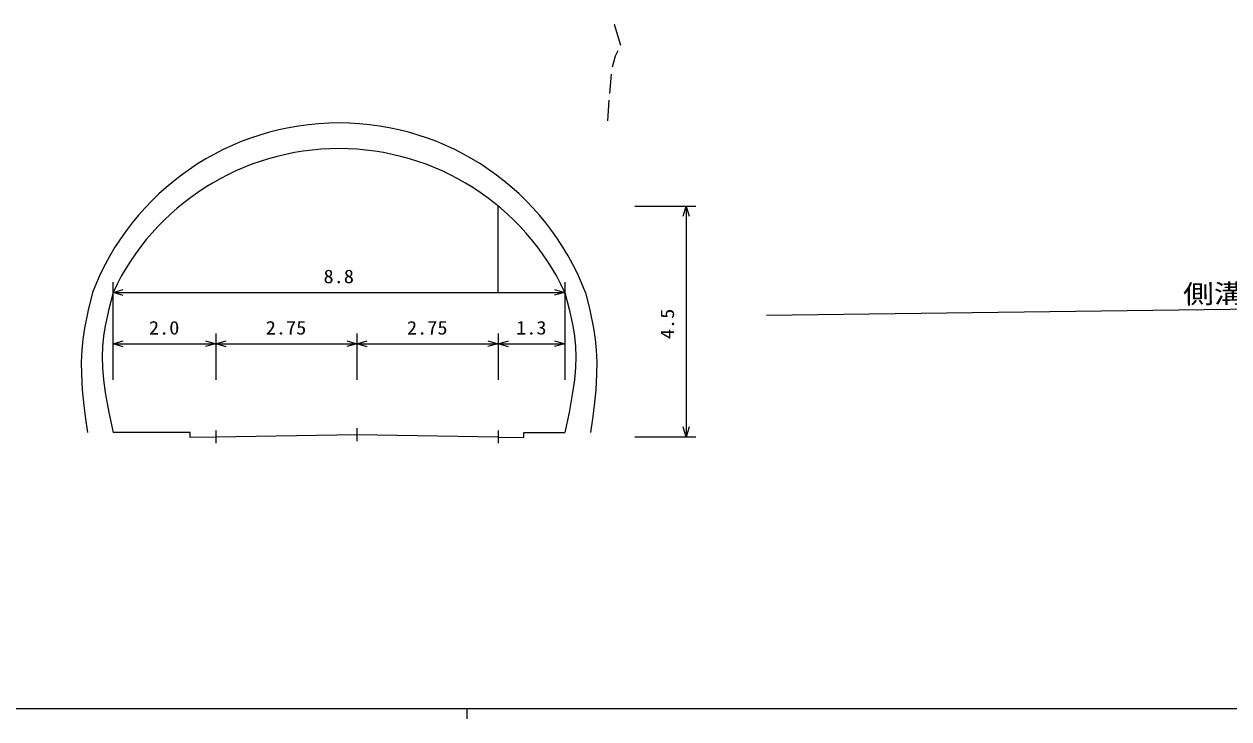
# Model space of a CAD drawing. Units: millimetres, scale not verified. Extents: x -625 to 656109, y -85041 to 274959.
# Drawn here: x 101002 to 218315, y 98959 to 166605 of the extents above; entities that cross this region are included whole.
import ezdxf
from ezdxf.enums import TextEntityAlignment as Align

# ---------------------------------------------------------------- set-up
doc = ezdxf.new("R2010")
doc.units = ezdxf.units.MM
doc.header["$LTSCALE"] = 1000
for name, color, linetype, lineweight in [('M-STR-HTXT', 7, 'Continuous', 13), ('M-TTL-BAND', 7, 'Continuous', 25), ('S-BGD', 7, 'Continuous', 13), ('S-BGD-HTXT', 6, 'Continuous', 13)]:
    doc.layers.add(name, color=color, linetype=linetype, lineweight=lineweight)
doc.styles.add('ＭＳ ゴシック', font='')
doc.styles.get('ＭＳ ゴシック').set_extended_font_data('MS Gothic')

# ---------------------------------------------------------------- blocks, each defined once
blk = doc.blocks.new('BUHIN1')
at = {"color": 7, "linetype": 'Continuous', "lineweight": 13}
blk.add_lwpolyline([(57.2, -200.1), (0, 0), (154.3, -139.4)], dxfattribs=at)
blk = doc.blocks.new('BUHIN2')
at = {"color": 7, "linetype": 'Continuous', "lineweight": 13}
blk.add_lwpolyline([(-57.2, 200.1), (0, 0), (-154.3, 139.4)], dxfattribs=at)

msp = doc.modelspace()

# ---------------------------------------------------------------- linework, layer by layer
at = {"layer": 'M-STR-HTXT'}
for p, q in [((147163, 140485), (147163, 148895)), ((160469, 148895), (166421, 148895)), ((165469, 148895), (165469, 126395)), ((109663, 131985), (109663, 141485)), ((153663, 141485), (153663, 131985)), ((109663, 140485), (153663, 140485)), ((119663, 136485), (119663, 131985)), ((133413, 136485), (133413, 131985)), ((147163, 136485), (147163, 131985)), ((109663, 135485), (119663, 135485)), ((119663, 135485), (133413, 135485)), ((133413, 135485), (147163, 135485)), ((147163, 135485), (153663, 135485)), ((117163, 126858), (109663, 126858)), ((117163, 126358), (117163, 126858)), ((119663, 127045), (119663, 125795)), ((133413, 127252), (133413, 126002)), ((147163, 127045), (147163, 125795)), ((149663, 126358), (149663, 126858)), ((149663, 126858), (153663, 126858)), ((119663, 126395), (117163, 126358)), ((133413, 126602), (119663, 126395)), ((147163, 126395), (133413, 126602)), ((147163, 126395), (149663, 126358)), ((166421, 126395), (160469, 126395))]:
    msp.add_line(p, q, dxfattribs=at)
for points in [[(165182, 147895), (165469, 148895), (165754, 147895)], [(107663, 140485), (107243, 138755), (106881, 137011), (106715, 135929), (106609, 134843), (106563, 133684), (106578, 132511), (106669, 131005), (106822, 129484), (106986, 128172), (107163, 126858)], [(109663, 140485), (109252, 138861), (108900, 137225), (108742, 136223), (108643, 135209), (108613, 134203), (108642, 133184), (108746, 131964), (108911, 130732), (109258, 128801), (109663, 126858)], [(153663, 140485), (154074, 138861), (154426, 137225), (154585, 136223), (154683, 135209), (154714, 134203), (154685, 133184), (154581, 131964), (154416, 130732), (154069, 128801), (153663, 126858)], [(155663, 140485), (156084, 138755), (156446, 137011), (156612, 135929), (156718, 134843), (156763, 133684), (156748, 132511), (156657, 131005), (156505, 129484), (156341, 128172), (156163, 126858)], [(165757, 127395), (165469, 126395), (165184, 127395)]]:
    msp.add_lwpolyline(points, dxfattribs=at)
for centre, radius, start, end in [((131663, 131280), 25704, 20.98296, 159.01706), ((131663, 130199), 24286, 25.05762, 154.94238)]:
    msp.add_arc(centre, radius, start, end, dxfattribs=at)
at = {"layer": 'M-TTL-BAND'}
for p, q in [((16109, 99959), (555109, 99959)), ((144109, 99959), (144109, 98959))]:
    msp.add_line(p, q, dxfattribs=at)
at = {"layer": 'S-BGD'}
for p, q in [((158448, 166605), (159086, 164565)), ((158560, 163478), (158254, 162406)), ((158806, 163999), (158560, 163478)), ((158162, 161732), (158009, 159832)), ((157948, 159188), (157794, 157197))]:
    msp.add_line(p, q, dxfattribs=at)
at = {"layer": 'S-BGD-HTXT'}
msp.add_line((173276, 138257), (383143, 141017), dxfattribs=at)

# ---------------------------------------------------------------- block references
at = {"layer": 'M-STR-HTXT', "xscale": 5, "yscale": 5, "rotation": 58.01219}
for name, p in [('BUHIN1', (109663, 140485)), ('BUHIN2', (153663, 140485)), ('BUHIN1', (109663, 135485)), ('BUHIN1', (119663, 135485)), ('BUHIN1', (133413, 135485)), ('BUHIN1', (147163, 135485)), ('BUHIN2', (119663, 135485)), ('BUHIN2', (133413, 135485)), ('BUHIN2', (147163, 135485)), ('BUHIN2', (153663, 135485))]:
    msp.add_blockref(name, p, dxfattribs=at)

# ---------------------------------------------------------------- texts
at = {"layer": 'M-STR-HTXT', "style": 'ＭＳ ゴシック', "width": 1.1}
for s, p in [('8.8', (130157, 140985)), ('2.0', (113157, 135985)), ('2.75', (124532, 135985)), ('2.75', (138282, 135985)), ('1.3', (148907, 135985))]:
    msp.add_text(s, height=1320, dxfattribs=at).set_placement(p, align=Align.BOTTOM_LEFT)
msp.add_text('4.5', height=1320, rotation=90, dxfattribs=at).set_placement((164684, 135933), align=Align.BOTTOM_LEFT)
at = {"layer": 'S-BGD-HTXT', "style": 'ＭＳ ゴシック', "width": 1.2}
msp.add_text('側溝 L=340.0', height=1833, rotation=0.8, dxfattribs=at).set_placement((213868, 138846), align=Align.BOTTOM_LEFT)

doc.saveas('drawing.dxf')
